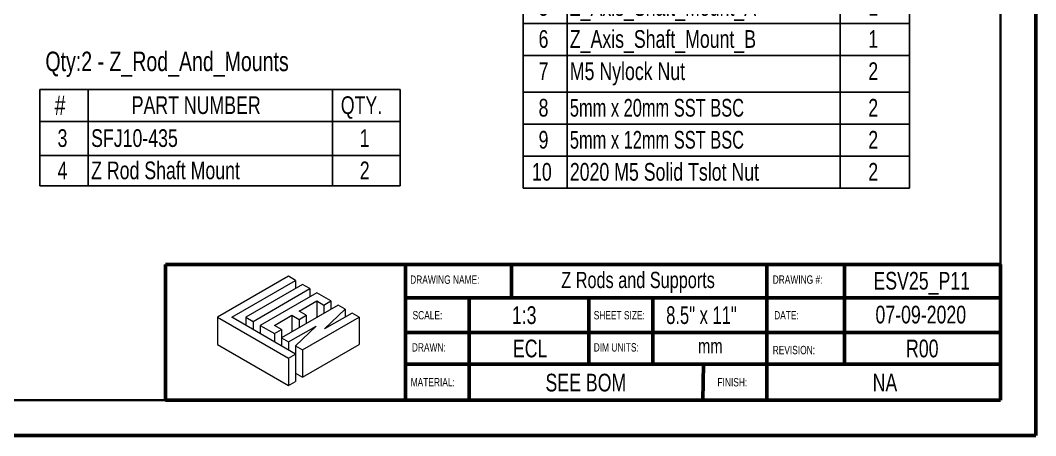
# Model space of a CAD drawing. Header units: millimetres. Extents: x 0 to 279, y 0 to 216.
# Drawn here: x 97 to 279.4, y 0 to 74.5 of the extents above; entities that cross this region are included whole.
import ezdxf

# ---------------------------------------------------------------- set-up
doc = ezdxf.new("R2010")
doc.units = ezdxf.units.MM
for name, color, linetype in [('PAGE_BORDER', 7, 'Continuous'), ('TITLE_BLOCK_BORDER', 7, 'Continuous'), ('TITLE_BLOCK_TEXT', 8, 'Continuous')]:
    doc.layers.add(name, color=color, linetype=linetype)
doc.styles.add('SLDTEXTSTYLE0', font='TXT', dxfattribs={"width": 0.75})
doc.styles.add('SLDTEXTSTYLE1', font='TXT', dxfattribs={"width": 0.7})
doc.styles.add('SLDTEXTSTYLE2', font='TXT', dxfattribs={"width": 0.694444})

# ---------------------------------------------------------------- blocks, each defined once
blk = doc.blocks.new('Lien3D Logo')
at = {"color": 7, "linetype": 'Continuous', "lineweight": 18}
for p, q in [((10.61, 16.33), (0, 10.21)), ((2.13, 10.21), (11.67, 15.71)), ((11.67, 15.71), (10.61, 16.33)), ((11.67, 15.71), (11.67, 14.49)), ((12.73, 15.1), (4.26, 10.21)), ((5.32, 9.59), (13.8, 14.49)), ((14.86, 13.87), (6.38, 8.98)), ((13.8, 14.49), (12.73, 15.1)), ((13.8, 14.49), (13.8, 13.26)), ((16.99, 12.64), (14.86, 13.87)), ((12.22, 11.12), (14.86, 12.64)), ((14.86, 12.64), (15.93, 12.03)), ((14.86, 12.64), (14.86, 10.19)), ((15.93, 12.03), (16.99, 12.64)), ((16.99, 12.64), (16.99, 11.42)), ((18.05, 12.03), (9.57, 7.13)), ((13.28, 10.5), (12.22, 11.12)), ((15.93, 12.03), (15.93, 10.8)), ((16.04, 8.45), (19.12, 11.42)), ((20.15, 10.82), (16.04, 8.45)), ((19.12, 11.42), (18.05, 12.03)), ((19.12, 11.42), (19.12, 10.22)), ((21.21, 10.21), (20.15, 10.82)), ((0, 10.21), (0, 6.12)), ((0, 10.21), (10.61, 4.08)), ((11.67, 4.7), (2.13, 10.21)), ((4.26, 10.21), (4.26, 8.98)), ((4.26, 10.21), (5.32, 9.59)), ((5.32, 9.59), (5.32, 8.36)), ((8.51, 8.98), (11.15, 10.5)), ((11.15, 10.5), (12.22, 9.89)), ((11.15, 10.5), (11.15, 8.05)), ((12.22, 9.89), (13.28, 10.5)), ((12.22, 9.89), (12.22, 8.66)), ((12.73, 5.31), (21.21, 10.21)), ((13.28, 10.5), (13.28, 9.28)), ((21.21, 10.21), (21.21, 6.12)), ((6.38, 8.98), (8.51, 7.75)), ((6.38, 8.98), (6.38, 7.75)), ((9.57, 8.36), (8.51, 8.98)), ((8.51, 7.75), (9.57, 8.36)), ((8.51, 7.75), (8.51, 6.52)), ((9.57, 8.36), (9.57, 7.13)), ((10.64, 6.52), (14.75, 8.89)), ((14.75, 8.89), (11.67, 5.93)), ((0, 6.12), (10.61, 0)), ((9.57, 7.13), (10.64, 6.52)), ((9.57, 7.13), (9.57, 5.91)), ((10.64, 6.52), (10.64, 5.29)), ((12.73, 1.23), (21.21, 6.12)), ((10.61, 4.08), (11.67, 4.7)), ((11.67, 5.93), (12.73, 5.31)), ((11.67, 5.93), (11.67, 4.7)), ((11.67, 4.7), (11.67, 0.61)), ((12.73, 5.31), (12.73, 1.23)), ((10.61, 4.08), (10.61, 0)), ((11.67, 1.84), (12.73, 1.23)), ((10.61, 0), (11.67, 0.61))]:
    blk.add_line(p, q, dxfattribs=at)
blk = doc.blocks.new('SW_TABLEANNOTATION_12')
at = {"layer": 'TITLE_BLOCK_BORDER', "color": 0}
for p, q in [((0, 0), (0, -17.29)), ((64.74, 0), (0, 0)), ((8.71, 0), (8.71, -5.72)), ((52.55, 0), (52.55, -5.72)), ((64.74, -17.29), (64.74, 0)), ((0, -5.72), (64.74, -5.72)), ((8.71, -5.72), (8.71, -17.29)), ((52.55, -5.72), (52.55, -17.29)), ((0, -11.81), (64.74, -11.81)), ((0, -17.29), (64.74, -17.29))]:
    blk.add_line(p, q, dxfattribs=at)
at = {"layer": 'TITLE_BLOCK_BORDER', "color": 0, "attachment_point": 1, "style": 'SLDTEXTSTYLE0'}
for s, insert, char_height in [('#', (2.67, -1.05), 3.5), ('PART NUMBER', (16.5, -1.21), 3.175), ('QTY.', (54.06, -1.21), 3.175), ('3', (3.18, -7.12), 3.17), ('SFJ10-435', (9.21, -7.12), 3.175), ('1', (57.47, -7.12), 3.17), ('Z Rod Shaft Mount', (9.21, -12.91), 3.175), ('4', (3.18, -12.91), 3.17), ('2', (57.47, -12.91), 3.17)]:
    blk.add_mtext(s, dxfattribs=dict(at, insert=insert, char_height=char_height))
blk = doc.blocks.new('SW_TABLEANNOTATION_13')
at = {"layer": 'TITLE_BLOCK_BORDER', "color": 0}
for p, q in [((0, 0), (0, -41.41)), ((69.4, 0), (0, 0)), ((7.88, 0), (7.88, -6.1)), ((56.93, 0), (56.93, -6.1)), ((69.4, -41.41), (69.4, 0)), ((0, -6.1), (69.4, -6.1)), ((7.88, -6.1), (7.88, -41.41)), ((56.93, -6.1), (56.93, -41.41)), ((0, -11.85), (69.4, -11.85)), ((0, -17.59), (69.4, -17.59)), ((0, -24.18), (69.4, -24.18)), ((0, -29.93), (69.4, -29.93)), ((0, -35.67), (69.4, -35.67)), ((0, -41.41), (69.4, -41.41))]:
    blk.add_line(p, q, dxfattribs=at)
at = {"layer": 'TITLE_BLOCK_BORDER', "color": 0, "attachment_point": 1}
for s, insert, char_height, style in [('#', (2.26, -1.24), 3.5, 'SLDTEXTSTYLE0'), ('PART NUMBER', (18.28, -1.4), 3.175, 'SLDTEXTSTYLE0'), ('QTY.', (58.58, -1.4), 3.175, 'SLDTEXTSTYLE0'), ('Z_Axis_Shaft_Mount_A', (8.38, -7.33), 3.175, 'SLDTEXTSTYLE0'), ('5', (2.77, -7.33), 3.17, 'SLDTEXTSTYLE0'), ('1', (61.99, -7.33), 3.17, 'SLDTEXTSTYLE0'), ('6', (2.77, -13.07), 3.17, 'SLDTEXTSTYLE0'), ('Z_Axis_Shaft_Mount_B', (8.38, -13.07), 3.175, 'SLDTEXTSTYLE0'), ('1', (61.99, -13.07), 3.17, 'SLDTEXTSTYLE0'), ('7', (2.77, -18.85), 3.17, 'SLDTEXTSTYLE0'), ('M5 Nylock Nut', (8.38, -18.85), 3.175, 'SLDTEXTSTYLE0'), ('2', (61.99, -18.85), 3.17, 'SLDTEXTSTYLE0'), ('8', (2.77, -25.41), 3.17, 'SLDTEXTSTYLE0'), ('5mm x 20mm SST BSC', (8.38, -25.41), 3.175, 'SLDTEXTSTYLE2'), ('2', (61.99, -25.41), 3.17, 'SLDTEXTSTYLE0'), ('9', (2.77, -31.15), 3.17, 'SLDTEXTSTYLE0'), ('5mm x 12mm SST BSC', (8.38, -31.15), 3.175, 'SLDTEXTSTYLE2'), ('2', (61.99, -31.15), 3.17, 'SLDTEXTSTYLE0'), ('10', (1.59, -36.9), 3.175, 'SLDTEXTSTYLE0'), ('2020 M5 Solid Tslot Nut', (8.38, -36.9), 3.175, 'SLDTEXTSTYLE0'), ('2', (61.99, -36.9), 3.17, 'SLDTEXTSTYLE0')]:
    blk.add_mtext(s, dxfattribs=dict(at, insert=insert, char_height=char_height, style=style))

msp = doc.modelspace()

# ---------------------------------------------------------------- linework, layer by layer
at = {"color": 7, "linetype": 'Continuous', "lineweight": 50}
for p, q in [((279.4, 0), (279.4, 215.9)), ((0, 0), (279.4, 0))]:
    msp.add_line(p, q, dxfattribs=at)
at = {"layer": 'PAGE_BORDER', "lineweight": 35}
for p in [(273.05, 209.55), (6.35, 6.35)]:
    msp.add_line(p, (273.05, 6.35), dxfattribs=at)
at = {"layer": 'TITLE_BLOCK_BORDER', "lineweight": 50}
for p, q in [((123.09, 30.71), (123.09, 6.35)), ((166.18, 30.71), (123.09, 30.71)), ((166.18, 30.71), (166.18, 6.35)), ((273.05, 30.71), (166.18, 30.71)), ((185.24, 30.71), (185.24, 24.78)), ((231.13, 30.71), (231.13, 6.35)), ((245.03, 30.71), (245.03, 12.84)), ((273.05, 30.71), (273.05, 6.35)), ((273.05, 24.73), (166.18, 24.73)), ((177.61, 24.73), (177.61, 6.35)), ((199.16, 24.73), (199.16, 12.84)), ((210.64, 24.73), (210.64, 12.84)), ((273.05, 18.52), (166.18, 18.52)), ((166.36, 12.84), (273.05, 12.84)), ((219.7, 12.84), (219.61, 6.35)), ((166.18, 6.35), (123.09, 6.35)), ((166.18, 6.35), (273.05, 6.35))]:
    msp.add_line(p, q, dxfattribs=at)

# ---------------------------------------------------------------- block references
at = {"layer": 'TITLE_BLOCK_BORDER'}
for name, p in [('SW_TABLEANNOTATION_13', (187.34, 85.82)), ('SW_TABLEANNOTATION_12', (100.52, 62.09))]:
    msp.add_blockref(name, p, dxfattribs=at)
at = {"layer": 'TITLE_BLOCK_BORDER', "xscale": 1.2, "yscale": 1.2, "zscale": 1.2}
msp.add_blockref('Lien3D Logo', (132.43, 9), dxfattribs=at)

# ---------------------------------------------------------------- texts
at = {"layer": 'TITLE_BLOCK_BORDER', "style": 'SLDTEXTSTYLE0'}
for s, insert, char_height, attachment_point in [('Qty:2 - Z_Rod_And_Mounts', (101.52, 68.9), 3.5, 1), ('Z Rods and Supports', (207.98, 29.39), 2.9104, 2), ('ESV25_P11', (258.93, 29.38), 3.175, 2), ('07-09-2020', (258.76, 23.31), 3.175, 2), ('ECL', (188.59, 17.23), 3.175, 2), ('mm', (220.95, 17.39), 2.646, 2), ('R00', (259.03, 17.23), 3.175, 2), ('SEE BOM', (198.6, 11.11), 3.175, 2), ('NA', (252.32, 11.11), 3.175, 2)]:
    msp.add_mtext(s, dxfattribs=dict(at, insert=insert, char_height=char_height, attachment_point=attachment_point))
at = {"layer": 'TITLE_BLOCK_TEXT', "attachment_point": 1}
for s, insert, char_height, style in [('DRAWING NAME:', (167.04, 28.74), 1.5, 'SLDTEXTSTYLE0'), ('DRAWING #:', (232.16, 28.75), 1.5, 'SLDTEXTSTYLE0'), ('SCALE:', (167.47, 22.36), 1.5, 'SLDTEXTSTYLE0'), ('1:3', (185.3, 23.21), 3.175, 'SLDTEXTSTYLE0'), ('SHEET SIZE:', (200.01, 22.36), 1.5, 'SLDTEXTSTYLE0'), ('8.5" x 11"', (213.02, 23.21), 3.175, 'SLDTEXTSTYLE1'), ('DATE:', (232.42, 22.36), 1.5, 'SLDTEXTSTYLE0'), ('DRAWN:', (167.34, 16.59), 1.5, 'SLDTEXTSTYLE0'), ('DIM UNITS:', (200.01, 16.59), 1.5, 'SLDTEXTSTYLE0'), ('REVISION:', (232.16, 16.11), 1.5, 'SLDTEXTSTYLE0'), ('MATERIAL:', (167.13, 10.34), 1.5, 'SLDTEXTSTYLE0'), ('FINISH:', (222.24, 10.34), 1.5, 'SLDTEXTSTYLE0')]:
    msp.add_mtext(s, dxfattribs=dict(at, insert=insert, char_height=char_height, style=style))

doc.saveas('drawing.dxf')
